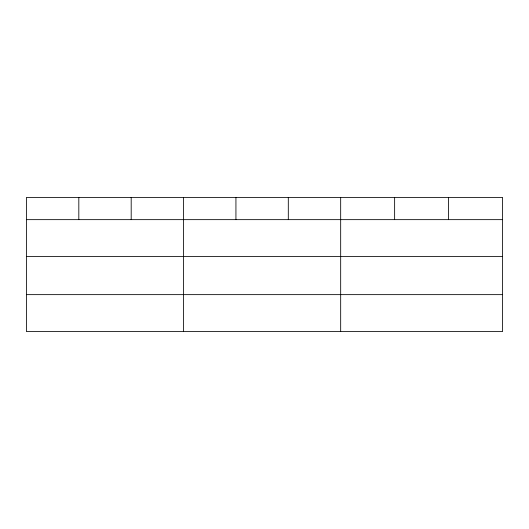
<?xml version="1.0" encoding="UTF-8"?>
<svg xmlns="http://www.w3.org/2000/svg" width="529" height="529" viewBox="0 0 529 529"><rect width="100%" height="100%" fill="white"/><g stroke="black" fill="none" stroke-linecap="round" stroke-linejoin="round"><path stroke-width="0.79" d="M502.55 256.585L502.55 197.423L26.45 197.423L26.45 331.577L502.55 331.577L502.55 256.585L26.45 256.585M26.45 219.647L502.55 219.647M26.45 294.64L502.55 294.64M448.592 197.423L448.592 219.647M394.634 197.423L394.634 219.647M340.676 197.423L340.676 331.577M288.305 197.423L288.305 219.647M235.934 197.423L235.934 219.647M183.563 197.423L183.563 331.577M131.192 197.423L131.192 219.647M78.821 197.423L78.821 219.647"/></g></svg>
